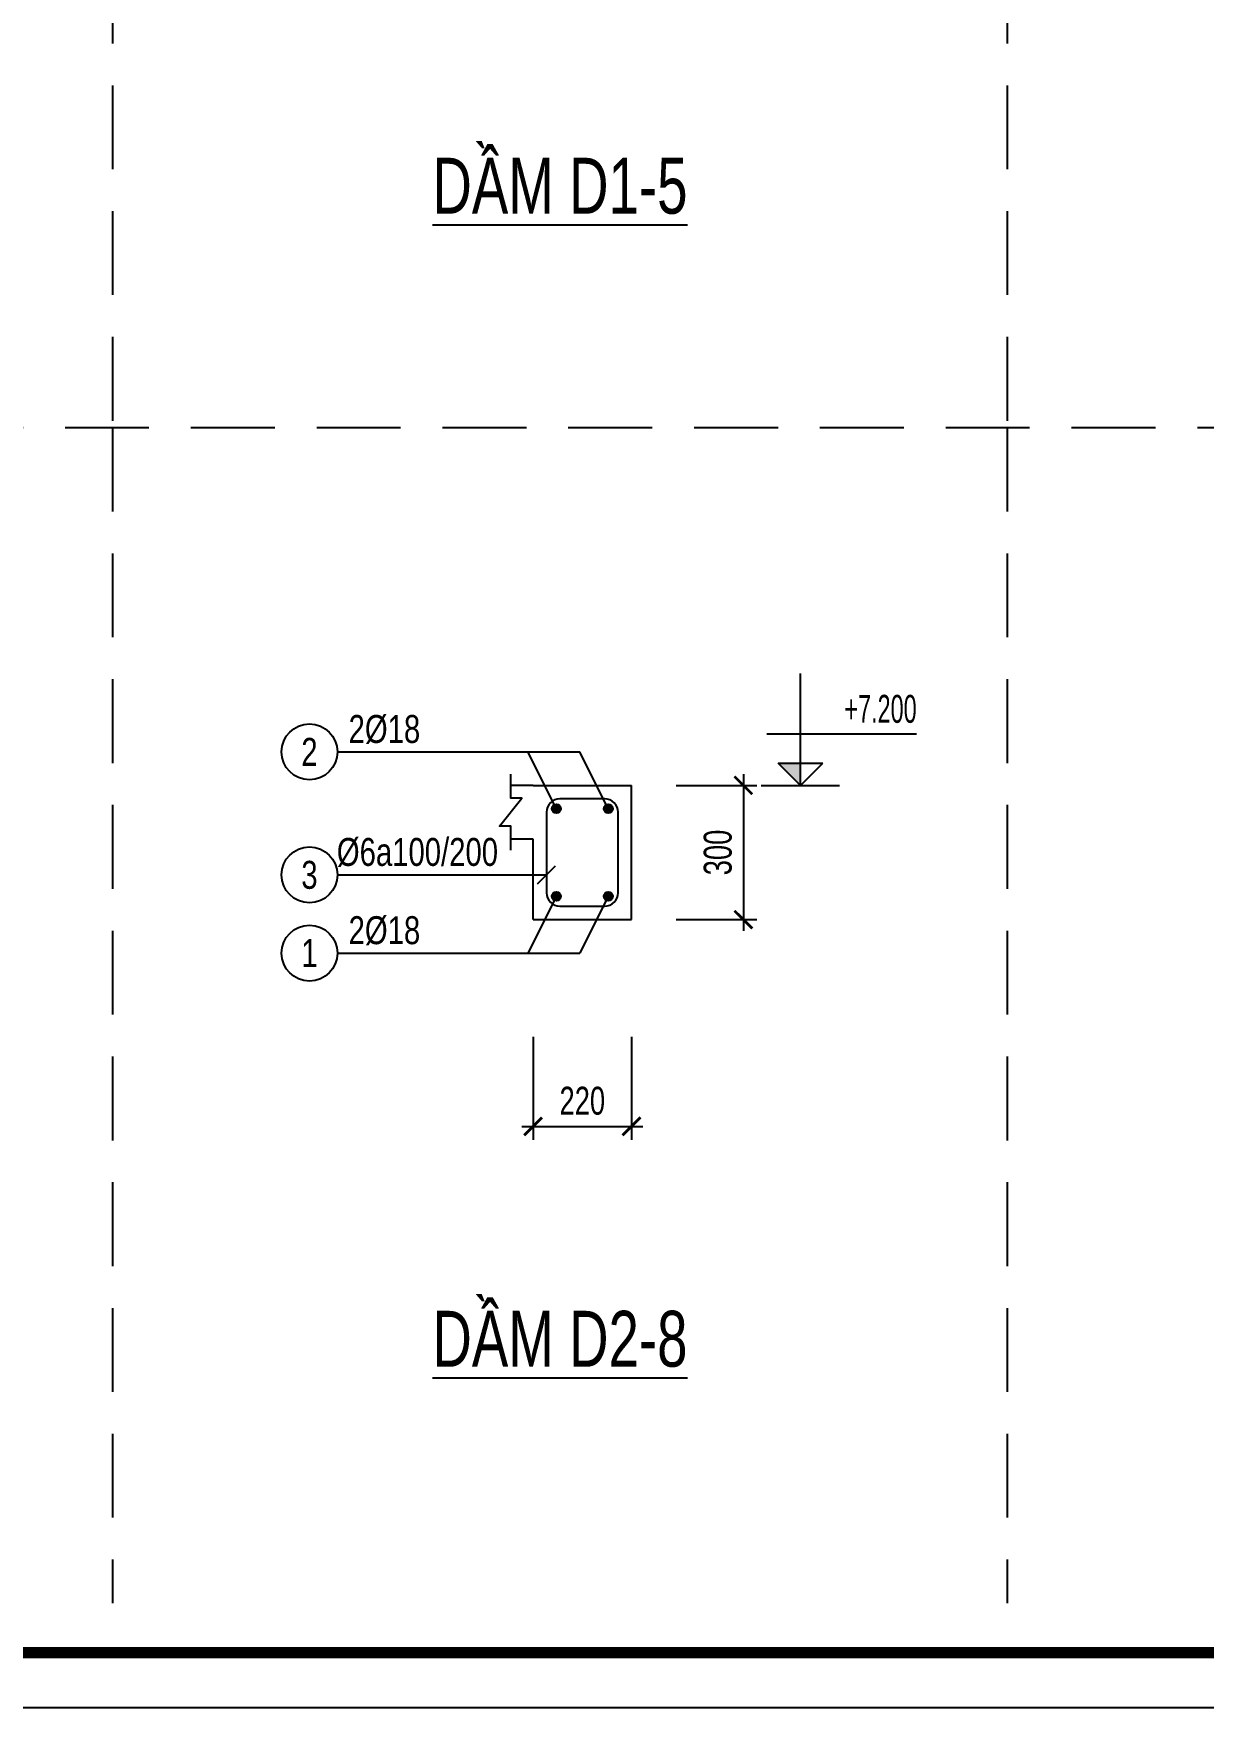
# Model space of a CAD drawing. Header units: millimetres. Extents: x 176375 to 193799, y -1565 to 5860.
# Drawn here: x 187622 to 190238, y -1565 to 2179 of the extents above; entities that cross this region are included whole.
import ezdxf
from ezdxf.enums import TextEntityAlignment as Align

# ---------------------------------------------------------------- set-up
doc = ezdxf.new("R2010")
doc.units = ezdxf.units.MM
doc.header["$LTSCALE"] = 250
doc.header["$MEASUREMENT"] = 0
doc.linetypes.add('HIDDEN', pattern=[0.375, 0.25, -0.125])
doc.layers.get('DEFPOINTS').update_dxf_attribs({"color": 87})
for name, color, linetype in [('08.TEXTBEAM', 2, 'Continuous'), ('KCS_BORDER', 3, 'Continuous'), ('KCS_CHI', 1, 'Continuous'), ('KCS_DIM', 1, 'Continuous'), ('KCS_HATCH', 201, 'Continuous'), ('KCS_HIDDEN', 8, 'HIDDEN'), ('KCS_SNODE', 6, 'Continuous'), ('KCS_SOTHEP_CIRCLE', 1, 'Continuous'), ('KCS_SOTHEP_TEXT', 2, 'Continuous'), ('KCS_STEEL', 4, 'Continuous'), ('KCS_STIRRUP', 30, 'Continuous'), ('KCS_TEXT', 2, 'Continuous'), ('KCS_TEXT_TCK', 4, 'Continuous')]:
    doc.layers.add(name, color=color, linetype=linetype)
doc.layers.add('Xref khung ten  A3 TKCS$0$A-KY HIEU', color=34, linetype='Continuous', lineweight=20)
doc.styles.add('KCS_SMTEXT', font='arial.ttf', dxfattribs={"width": 0.7})
doc.dimstyles.new('KCS_DIM25', dxfattribs={"dimscale": 25, "dimtxt": 2.5, "dimasz": 1.6, "dimexe": 1.2, "dimexo": 0, "dimgap": 1, "dimtad": 1, "dimdec": 0, "dimzin": 0, "dimdsep": 46, "dimtxsty": 'KCS_SMTEXT', "dimblk": 'ARCHTICK', "dimcen": 0, "dimdle": 1, "dimclrd": 256, "dimclre": 256, "dimclrt": 2, "dimadec": 0, "dimazin": 0, "dimtfac": 1, "dimtdec": 0, "dimtix": 1, "dimtmove": 2, "dimatfit": 3, "dimfxl": 1, "dimtolj": 1, "dimtzin": 0, "dimarcsym": 0})

# ---------------------------------------------------------------- blocks, each defined once
blk = doc.blocks.new('Xref khung ten  A3 TKCS')
at = {"layer": 'DEFPOINTS', "color": 125}
blk.add_lwpolyline([(-57730.37, -13938.76), (-57310.37, -13938.76), (-57310.37, -13641.76), (-57730.37, -13641.76)], close=True, dxfattribs=at)
at = {"layer": 'Xref khung ten  A3 TKCS$0$A-KY HIEU', "color": 0, "const_width": 1.02}
blk.add_lwpolyline([(-57716.02, -13933.85), (-57716.02, -13646.66), (-57315.38, -13646.66), (-57315.38, -13933.85)], close=True, dxfattribs=at)
blk = doc.blocks.new('_ArchTick')
at = {"color": 0, "linetype": 'ByBlock', "const_width": 0.15}
blk.add_lwpolyline([(-0.5, -0.5), (0.5, 0.5)], dxfattribs=at)
blk = doc.blocks.new('*D98')
at = {"layer": 'DEFPOINTS', "color": 0, "transparency": 16777216}
for p in [(188739.2, -65.6), (188959.2, -65.6), (188959.2, -265.6)]:
    blk.add_point(p, dxfattribs=at)
at = {"layer": 'KCS_DIM', "lineweight": -2, "transparency": 16777216}
for p, q in [((188739.2, -65.6), (188739.2, -295.6)), ((188959.2, -65.6), (188959.2, -295.6)), ((188714.2, -265.6), (188984.2, -265.6))]:
    blk.add_line(p, q, dxfattribs=at)
at = {"layer": 'KCS_DIM', "lineweight": -2, "transparency": 16777216, "xscale": 40, "yscale": 40, "zscale": 40, "rotation": 180}
blk.add_blockref('_ArchTick', (188739.2, -265.6), dxfattribs=at)
at = {"layer": 'KCS_DIM', "lineweight": -2, "transparency": 16777216, "xscale": 40, "yscale": 40, "zscale": 40}
blk.add_blockref('_ArchTick', (188959.2, -265.6), dxfattribs=at)
at = {"layer": 'KCS_DIM', "color": 2, "transparency": 16777216, "insert": (188849.2, -208.7), "char_height": 62.5, "attachment_point": 5, "style": 'KCS_SMTEXT'}
blk.add_mtext('\\A1;220', dxfattribs=at)
blk = doc.blocks.new('*D99')
at = {"layer": 'DEFPOINTS', "color": 0, "transparency": 16777216}
for p in [(189059.2, 496.9), (189059.2, 196.9), (189209.2, 196.9)]:
    blk.add_point(p, dxfattribs=at)
at = {"layer": 'KCS_DIM', "lineweight": -2, "transparency": 16777216}
for p, q in [((189059.2, 496.9), (189239.2, 496.9)), ((189209.2, 521.9), (189209.2, 171.9)), ((189059.2, 196.9), (189239.2, 196.9))]:
    blk.add_line(p, q, dxfattribs=at)
at = {"layer": 'KCS_DIM', "lineweight": -2, "transparency": 16777216, "xscale": 40, "yscale": 40, "zscale": 40}
for p, rotation in [((189209.2, 496.9), 90), ((189209.2, 196.9), 270)]:
    blk.add_blockref('_ArchTick', p, dxfattribs=dict(at, rotation=rotation))
at = {"layer": 'KCS_DIM', "color": 2, "transparency": 16777216, "insert": (189152.3, 346.9), "char_height": 62.5, "attachment_point": 5, "rotation": 90, "style": 'KCS_SMTEXT'}
blk.add_mtext('\\A1;300', dxfattribs=at)
blk = doc.blocks.new('KCS_SNODE')
at = {"layer": 'KCS_SNODE'}
blk.add_hatch(color=256, dxfattribs=at).paths.add_polyline_path([(10, 0, 1), (-10, 0, 1)])
blk.add_circle((0, 0), 10, dxfattribs=at)
blk = doc.blocks.new('COS_CD')
at = {"layer": 'KCS_HATCH'}
blk.add_hatch(color=256, dxfattribs=at).paths.add_polyline_path([(37.5, 50), (87.5, 0), (87.5, 50)])
at = {"layer": 'KCS_CHI'}
for p, q in [((37.5, 50), (137.5, 50)), ((87.5, 0), (37.5, 50)), ((87.5, 0), (87.5, 50)), ((87.5, 0), (137.5, 50)), ((0, 0), (175, 0))]:
    blk.add_line(p, q, dxfattribs=at)

msp = doc.modelspace()

# ---------------------------------------------------------------- linework, layer by layer
at = {"layer": 'KCS_BORDER'}
for p, q in [((188739.2, 496.9), (188689.2, 496.9)), ((188739.2, 496.9), (188959.2, 496.9)), ((188959.2, 196.9), (188959.2, 496.9)), ((188739.2, 376.9), (188689.2, 376.9)), ((188739.2, 196.9), (188739.2, 376.9)), ((188739.2, 196.9), (188959.2, 196.9))]:
    msp.add_line(p, q, dxfattribs=at)
at = {"layer": 'KCS_CHI'}
for p, q in [((189336.7, 496.9), (189336.7, 746.9)), ((189261.7, 611.9), (189596.7, 611.9)), ((188301.7, 571.9), (188843.7, 571.9)), ((188791.2, 444.9), (188727.7, 571.9)), ((188907.2, 444.9), (188843.7, 571.9)), ((188301.7, 296.9), (188769.2, 296.9)), ((188791.2, 248.9), (188727.7, 121.9)), ((188907.2, 248.9), (188843.7, 121.9)), ((188301.7, 121.9), (188843.7, 121.9))]:
    msp.add_line(p, q, dxfattribs=at)
at = {"layer": 'KCS_CHI', "color": 3}
msp.add_line((188749.2, 276.9), (188789.2, 316.9), dxfattribs=at)
at = {"layer": 'KCS_CHI'}
msp.add_lwpolyline([(188689.2, 351.9), (188689.2, 405.7), (188664.2, 405.7), (188714.2, 468.2), (188689.2, 468.2), (188689.2, 521.9)], dxfattribs=at)
at = {"layer": 'KCS_HIDDEN', "ltscale": 3}
for p, q in [((187799.2, 3468.8), (187799.2, 1296.9)), ((189799.2, 3468.8), (189799.2, 1296.9)), ((192099.2, 1296.9), (183799.2, 1296.9)), ((187799.2, 1296.9), (187799.2, -1332)), ((189799.2, 1296.9), (189799.2, -1332))]:
    msp.add_line(p, q, dxfattribs=at)
at = {"layer": 'KCS_SOTHEP_CIRCLE'}
for centre in [(188239.2, 571.9), (188239.2, 296.9), (188239.2, 121.9)]:
    msp.add_circle(centre, 62.5, dxfattribs=at)
at = {"layer": 'KCS_STIRRUP'}
msp.add_lwpolyline([(188769.2, 436.9), (188769.2, 256.9, 0.414214), (188799.2, 226.9), (188899.2, 226.9, 0.414214), (188929.2, 256.9), (188929.2, 436.9, 0.414214), (188899.2, 466.9), (188799.2, 466.9, 0.414214), (188769.2, 436.9)], format="xyb", dxfattribs=at)

# ---------------------------------------------------------------- block references
at = {"layer": '08.TEXTBEAM', "xscale": 25, "yscale": 25, "zscale": 25}
msp.add_blockref('Xref khung ten  A3 TKCS', (1626558.3, 346903.6), dxfattribs=at)
at = {"layer": 'KCS_CHI'}
msp.add_blockref('COS_CD', (189249.2, 496.9), dxfattribs=at)
at = {"layer": 'KCS_STEEL'}
for p in [(188791.2, 444.9), (188907.2, 444.9), (188791.2, 248.9), (188907.2, 248.9)]:
    msp.add_blockref('KCS_SNODE', p, dxfattribs=at)

# ---------------------------------------------------------------- texts
at = {"layer": 'KCS_SOTHEP_TEXT', "style": 'KCS_SMTEXT', "width": 0.75}
for s, p in [('2', (188239.2, 571.9)), ('3', (188239.2, 296.9)), ('1', (188239.2, 121.9))]:
    msp.add_text(s, height=62.5, dxfattribs=at).set_placement(p, align=Align.MIDDLE_CENTER)
at = {"layer": 'KCS_TEXT', "style": 'KCS_SMTEXT', "width": 0.6}
msp.add_text('+7.200', height=62.5, dxfattribs=at).set_placement((189596.7, 636.9), align=Align.RIGHT)
at = {"layer": 'KCS_TEXT', "style": 'KCS_SMTEXT', "width": 0.75}
for s, p in [('2%%c18', (188326.7, 591.9)), ('%%C6a100/200', (188300.4, 316.9)), ('2%%c18', (188326.7, 141.9))]:
    msp.add_text(s, height=62.5, dxfattribs=at).set_placement(p)
at = {"layer": 'KCS_TEXT_TCK', "style": 'KCS_SMTEXT', "width": 0.7}
for s, p in [('%%UDẦM D1-5', (188799.2, 1775.6)), ('%%UDẦM D2-8', (188799.2, -803.1))]:
    msp.add_text(s, height=125, dxfattribs=at).set_placement(p, align=Align.CENTER)

# ---------------------------------------------------------------- dimensions: what is measured, and where the dimension line sits
at = {"layer": 'KCS_DIM'}
dim = msp.add_linear_dim(base=(189209.2, 196.9), p1=(189059.2, 496.9), p2=(189059.2, 196.9), angle=90, dimstyle='KCS_DIM25', dxfattribs=at)
dim.commit()
dim.dimension.update_dxf_attribs({"geometry": '*D99', "text_midpoint": (189152.3, 346.9)})
dim = msp.add_linear_dim(base=(188959.2, -265.6), p1=(188739.2, -65.6), p2=(188959.2, -65.6), dimstyle='KCS_DIM25', dxfattribs=at)
dim.commit()
dim.dimension.update_dxf_attribs({"geometry": '*D98', "text_midpoint": (188849.2, -208.7)})

doc.saveas('drawing.dxf')
